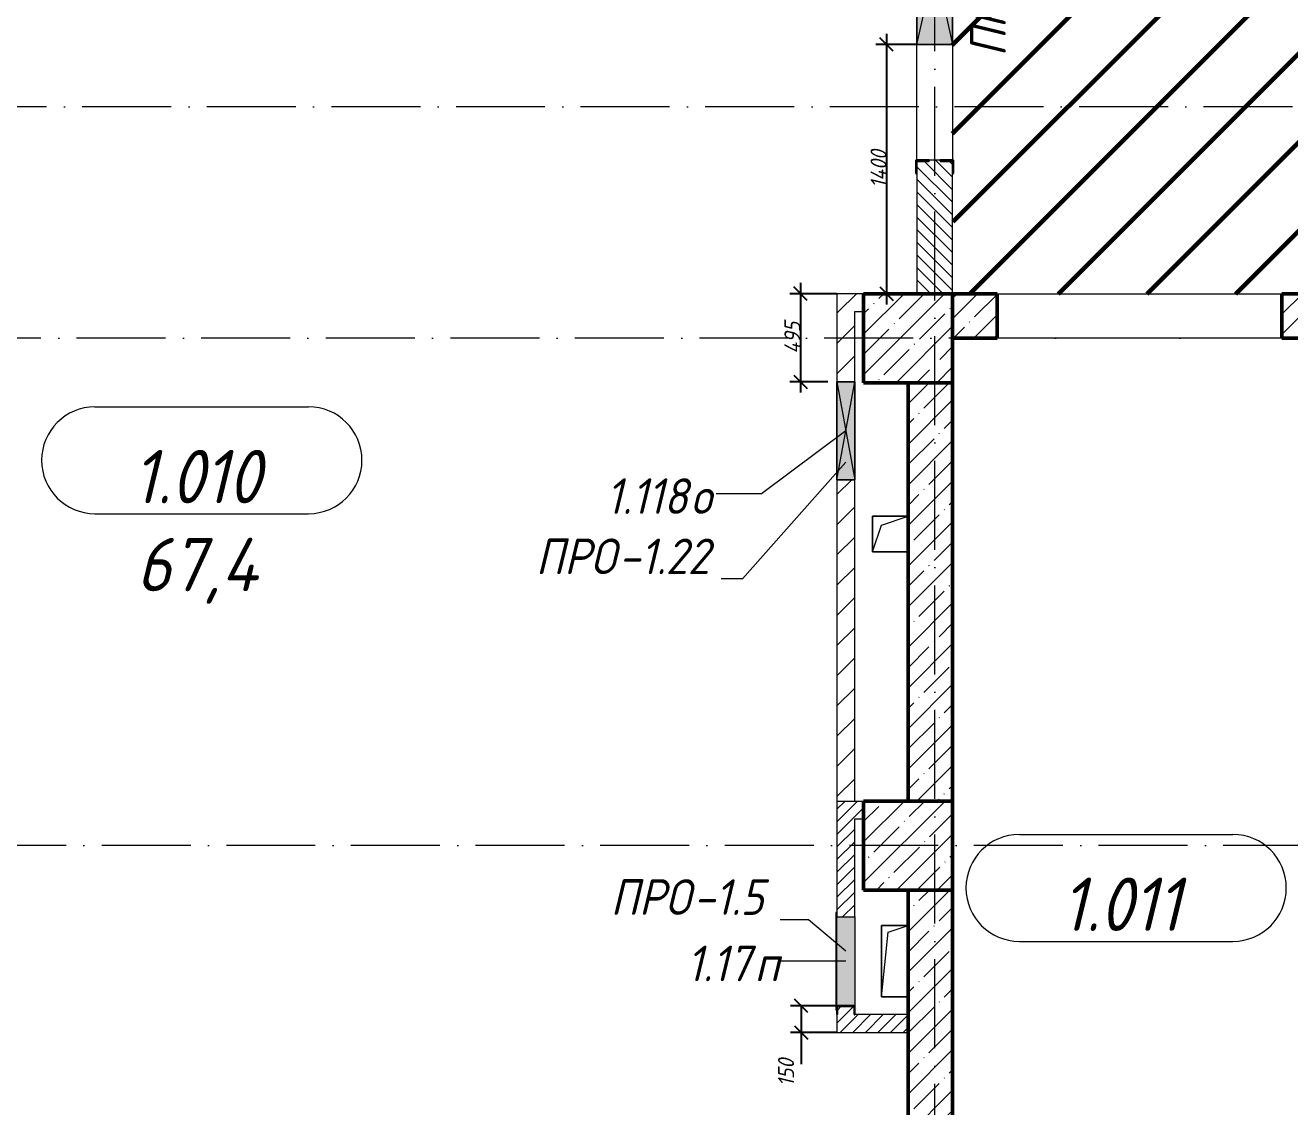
# Model space of a CAD drawing. Header units: millimetres. Extents: x -606178 to 312196, y -19338 to 632709.
# Drawn here: x -425491 to -418386, y 509258 to 515333 of the extents above; entities that cross this region are included whole.
import ezdxf

# ---------------------------------------------------------------- set-up
doc = ezdxf.new("R2010")
doc.units = ezdxf.units.MM
doc.linetypes.add('50_200_ШТРИХ_1Т_ш5_п1_п1_', pattern=[700, 500, -100, 0, -100])
for name, color, linetype, lineweight in [('6.4.1) Окр пт с инж. ПТ2.16', 3, 'Continuous', 60), ('A-____-____-DIMS', 7, 'Continuous', 9), ('A-DETL-GENF-OTLN', 7, 'Continuous', 9), ('A-FLOR-____-OTLN', 7, 'Continuous', 9), ('A-GENM-____-IDEN', 7, 'Continuous', 9), ('A-GENM-____-MCUT', 7, 'Continuous', 25), ('A-GENM-____-OTLN', 7, 'Continuous', 9), ('A-GENM-____-OTLN-1', 7, 'Continuous', 25), ('A-GLAZ-____-IDEN', 7, 'Continuous', 9), ('A-GLAZ-____-OTLN', 7, 'Continuous', 9), ('A-WALL-____-MCUT', 7, 'Continuous', 13), ('A-WALL-____-MCUT-2', 7, 'Continuous', 50), ('A-WALL-____-OTLN', 7, 'Continuous', 9), ('A-WALL-____-PATT-1', 7, 'Continuous', 9), ('A-WALL-FNSH-MCUT-1', 7, 'Continuous', 9), ('I-WALL-____-OTLN', 7, 'Continuous', 9), ('S-COLS-____-MCUT', 7, 'Continuous', 50), ('S-COLS-____-OTLN', 7, 'Continuous', 9), ('S-GRID-____-OTLN-1', 7, '50_200_ШТРИХ_1Т_ш5_п1_п1_', 9)]:
    doc.layers.add(name, color=color, linetype=linetype, lineweight=lineweight)
doc.layers.add('A-AREA-IDEN-1', color=7, linetype='Continuous', lineweight=9, true_color=0x000000)
doc.layers.add('A-GLAZ-____-OTLN-1', color=7, linetype='Continuous', lineweight=9, true_color=0xc0c0c0)
doc.styles.add('ISOCPEUR_I', font='isocpeui.ttf', dxfattribs={"width": 0.9, "height": 2.5})
doc.styles.add('ISOCPEUR_I_11', font='isocpeui.ttf', dxfattribs={"width": 0.9, "height": 200})
doc.styles.add('ISOCPEUR_I_7', font='isocpeui.ttf', dxfattribs={"width": 0.9, "height": 90})
doc.dimstyles.new('ISO-1_8_0_9К_СРЕДНИЙ_Кладочные_1', dxfattribs={"dimscale": 304.8, "dimtxt": 89.638306, "dimasz": 0.246063, "dimexe": 0.19685, "dimexo": 0, "dimgap": 0, "dimtad": 1, "dimdec": 3, "dimrnd": 0.001, "dimdsep": 46, "dimtxsty": 'ISOCPEUR_I_7', "dimblk1": 'OBLIQUE', "dimblk2": 'OBLIQUE', "dimsah": 1, "dimcen": 0.09, "dimdle": 0.19685, "dimazin": 0, "dimtfac": 1, "dimtdec": 4, "dimtix": 1, "dimtmove": 0, "dimatfit": 3, "dimfxl": 1, "dimtvp": 1, "dimtolj": 1, "dimtzin": 0, "dimarcsym": 2})
doc.dimstyles.new('ISO-1_8_0_9К_СРЕДНИЙ_Кладочные_2', dxfattribs={"dimscale": 304.8, "dimtxt": 89.638306, "dimasz": 0.246063, "dimexe": 0.19685, "dimexo": 0, "dimgap": 0, "dimtad": 1, "dimdec": 3, "dimrnd": 0.001, "dimdsep": 46, "dimtxsty": 'ISOCPEUR_I_7', "dimblk1": 'OBLIQUE', "dimblk2": 'OBLIQUE', "dimsah": 1, "dimcen": 0.09, "dimdle": 0.19685, "dimazin": 0, "dimtfac": 1, "dimtdec": 4, "dimtix": 1, "dimtmove": 1, "dimatfit": 3, "dimfxl": 1, "dimtvp": 1, "dimtolj": 1, "dimtzin": 0, "dimarcsym": 2})
pattern_1 = [(45, (-425830.77, 451794.26), (-114.04925, 114.04925), []), (45, (-425716.72, 451794.26), (-114.04925, 114.04925), [201.612, -40.322, 3.353, -36.97])]
pattern_2 = [(45, (-425830.77, 451794.26), (-35.35534, 35.35534), [])]
pattern_3 = [(45, (-425830.77, 451794.26), (-84.85281, 84.85281), [])]

# ---------------------------------------------------------------- blocks, each defined once
blk = doc.blocks.new('BSC_Колонна _Прямоугольная - 500х500-V33-АР1_План отверстий 1 этажа в осях 1-64_Ю-ЯЯ')
at = {"layer": 'S-COLS-____-OTLN'}
h = blk.add_hatch(dxfattribs=at)
h.set_pattern_fill('FP_39', color=256, style=0, pattern_type=2)
h.set_pattern_definition([(45, (-5300, -61781.04), (-114.04925, 114.04925), []), (45, (-5185.95, -61781.04), (-114.04925, 114.04925), [201.613, -40.323, 3.353, -36.97])])
h.paths.add_polyline_path([(-250, -250), (250, -250), (250, 250), (-250, 250)], flags=0)
at = {"layer": 'S-COLS-____-MCUT'}
for p, q in [((250, 250), (-250, 250)), ((-250, 250), (-250, -250)), ((250, -250), (250, 250)), ((-250, -250), (250, -250))]:
    blk.add_line(p, q, dxfattribs=at)
blk = doc.blocks.new('BSC_Колонна _Прямоугольная - 500х500-V63-АР1_План отверстий 1 этажа в осях 1-64_Ю-ЯЯ')
at = {"layer": 'S-COLS-____-OTLN'}
h = blk.add_hatch(dxfattribs=at)
h.set_pattern_fill('FP_71', color=256, style=0, pattern_type=2)
h.set_pattern_definition([(45, (-5300, -58931.04), (-114.04925, 114.04925), []), (45, (-5185.95, -58931.04), (-114.04925, 114.04925), [201.613, -40.323, 3.353, -36.97])])
h.paths.add_polyline_path([(-250, -250), (250, -250), (250, 250), (-250, 250)], flags=0)
at = {"layer": 'S-COLS-____-MCUT'}
for p, q in [((250, 250), (-250, 250)), ((-250, 250), (-250, -250)), ((250, -250), (250, 250)), ((-250, -250), (250, -250))]:
    blk.add_line(p, q, dxfattribs=at)
blk = doc.blocks.new('Фахверк_СКБ_Уголок - 200_4010-27904286-АР1_План отверстий 1 этажа в осях 1-64_Ю-ЯЯ')
at = {"layer": 'A-GENM-____-MCUT'}
for p, q in [((200, 156), (125, 156)), ((125, 156), (125, 81)), ((131, 81), (131, 150)), ((131, 150), (200, 150)), ((200, 150), (200, 156)), ((125, 81), (131, 81)), ((131, 19), (125, 19)), ((125, 19), (125, -56)), ((131, -50), (131, 19)), ((125, -56), (200, -56)), ((200, -50), (131, -50)), ((200, -56), (200, -50))]:
    blk.add_line(p, q, dxfattribs=at)
blk = doc.blocks.new('AR_Отверстие Ниша - Лючок-32405808-АР1_План отверстий 1 этажа в осях 1-64_Ю-ЯЯ')
at = {"layer": 'A-GLAZ-____-OTLN'}
blk.add_hatch(color=256, dxfattribs=at).paths.add_polyline_path([(-250, 50), (-250, -50), (250, -50), (250, 50)], flags=0)
for p, q in [((-250, 50), (250, 50)), ((250, 50), (250, -50)), ((250, -50), (-250, -50))]:
    blk.add_line(p, q, dxfattribs=at)
blk = doc.blocks.new('Л_Общий_Лючок - Лючок-29741473-АР1_План отверстий 1 этажа в осях 1-64_Ю-ЯЯ')
at = {"layer": 'A-GLAZ-____-OTLN-1'}
blk.add_hatch(color=256, dxfattribs=at).paths.add_polyline_path([(524, 0), (-24, 0), (-24, -6), (524, -6)], flags=0)
at = {"layer": 'A-GLAZ-____-OTLN'}
for p, q in [((-24, 0), (-24, -6)), ((524, 0), (524, -6)), ((-24, -6), (524, -6))]:
    blk.add_line(p, q, dxfattribs=at)
blk = doc.blocks.new('154_Фахверк_СКБ_Швеллер - Тип_100_4010_1-28088705-АР1_План отверстий 1 этажа в осях 1-64_Ю-ЯЯ')
at = {"layer": 'A-GENM-____-MCUT'}
for p, q in [((175, 50), (125, 50)), ((125, 50), (125, -50)), ((128, 47), (175, 47)), ((128, -47), (128, 47)), ((175, 47), (175, 50)), ((125, -50), (175, -50)), ((175, -47), (128, -47)), ((175, -50), (175, -47))]:
    blk.add_line(p, q, dxfattribs=at)
blk = doc.blocks.new('AR_Отверстие прямоугольное _в плите_ - AR_Отверстие прямоугольное _в плите_-30459278-АР1_План отверстий 1 этажа в осях 1-64_Ю-ЯЯ')
at = {"layer": 'A-GENM-____-OTLN'}
for p, q in [((75, 200), (-75, 200)), ((-75, 200), (-75, -200)), ((-75, -200), (-37.5, 162.5)), ((-37.5, 162.5), (75, 200)), ((-75, -200), (75, -200))]:
    blk.add_line(p, q, dxfattribs=at)
blk = doc.blocks.new('AR_Отверстие прямоугольное _в плите_ - AR_Отверстие прямоугольное _в плите_-V246-АР1_План отверстий 1 этажа в осях 1-64_Ю-ЯЯ')
at = {"layer": 'A-GENM-____-OTLN'}
for p, q in [((100, 100), (-100, 100)), ((-100, 100), (-100, -100)), ((-50, 50), (100, 100)), ((-100, -100), (-50, 50)), ((-100, -100), (100, -100))]:
    blk.add_line(p, q, dxfattribs=at)
blk = doc.blocks.new('AR_Отверстие прямоугольное _в стене_ - AR_Отверстие прямоугольное _в стене__ОВ-36689316-АР1_План отверстий 1 этажа в осях 1-64_Ю-ЯЯ')
at = {"layer": 'A-GLAZ-____-OTLN'}
blk.add_hatch(color=256, dxfattribs=at).paths.add_polyline_path([(-275, -50), (275, -50), (275, 50), (-275, 50)], flags=0)
at = {"layer": 'A-DETL-GENF-OTLN'}
for p, q in [((-275, -50), (-275, 50)), ((-275, 50), (275, 50)), ((275, 50), (-275, -50)), ((-275, 50), (275, -50)), ((275, 50), (-275, 50)), ((-275, 50), (-275, -50)), ((275, 50), (275, -50)), ((275, -50), (275, 50)), ((275, -50), (-275, -50)), ((-275, -50), (275, -50))]:
    blk.add_line(p, q, dxfattribs=at)
blk = doc.blocks.new('AR_Отверстие прямоугольное _в стене_ - AR_Отверстие прямоугольное _в стене__ОВ-36659117-АР1_План отверстий 1 этажа в осях 1-64_Ю-ЯЯ')
at = {"layer": 'A-GLAZ-____-OTLN'}
blk.add_hatch(color=256, dxfattribs=at).paths.add_polyline_path([(-450, -100), (450, -100), (450, 100), (-450, 100)], flags=0)
at = {"layer": 'A-DETL-GENF-OTLN'}
for p, q in [((-450, -100), (-450, 100)), ((-450, 100), (450, 100)), ((450, 100), (-450, -100)), ((-450, 100), (450, -100)), ((450, 100), (-450, 100)), ((-450, 100), (-450, -100)), ((450, 100), (450, -100)), ((450, -100), (450, 100)), ((450, -100), (-450, -100)), ((-450, -100), (450, -100))]:
    blk.add_line(p, q, dxfattribs=at)
blk = doc.blocks.new('_Oblique')
at = {"color": 0, "linetype": 'ByBlock', "lineweight": -2}
blk.add_line((-0.5, -0.5), (0.5, 0.5), dxfattribs=at)
blk = doc.blocks.new('*D4434')
at = {"layer": 'A-____-____-DIMS', "color": 0, "lineweight": -2, "transparency": 16777216}
for p, q in [((-420882.8, 509825.3), (-421191.2, 509825.3)), ((-421131.2, 509825.3), (-421131.2, 509615.3)), ((-420930.8, 509675.3), (-421191.2, 509675.3)), ((-421131.2, 509675.3), (-421131.2, 509496.6))]:
    blk.add_line(p, q, dxfattribs=at)
at = {"layer": 'Defpoints', "color": 0, "transparency": 16777216}
for p in [(-421131.2, 509825.3), (-420882.8, 509825.3), (-420930.8, 509675.3)]:
    blk.add_point(p, dxfattribs=at)
at = {"layer": 'A-____-____-DIMS', "color": 0, "lineweight": -2, "transparency": 16777216, "xscale": 75, "yscale": 75, "zscale": 75}
for p, rotation in [((-421131.2, 509825.3), 90), ((-421131.2, 509675.3), 270)]:
    blk.add_blockref('_Oblique', p, dxfattribs=dict(at, rotation=rotation))
at = {"layer": 'A-____-____-DIMS', "color": 0, "transparency": 16777216, "insert": (-421261.3, 509372.5), "char_height": 90, "width": 368.207, "attachment_point": 1, "rotation": 90, "line_spacing_factor": 1.149209, "style": 'ISOCPEUR_I_7'}
blk.add_mtext('\\A1;150', dxfattribs=at)
blk = doc.blocks.new('*D4467')
at = {"layer": 'A-____-____-DIMS', "color": 0, "lineweight": -2, "transparency": 16777216}
for p, q in [((-420651.6, 515285.3), (-420651.6, 513765.3)), ((-420486.8, 515225.3), (-420711.6, 515225.3)), ((-420280.8, 513825.3), (-420711.6, 513825.3))]:
    blk.add_line(p, q, dxfattribs=at)
at = {"layer": 'Defpoints', "color": 0, "transparency": 16777216}
for p in [(-420486.8, 515225.3), (-420651.6, 513825.3), (-420280.8, 513825.3)]:
    blk.add_point(p, dxfattribs=at)
at = {"layer": 'A-____-____-DIMS', "color": 0, "lineweight": -2, "transparency": 16777216, "xscale": 75, "yscale": 75, "zscale": 75}
for p, rotation in [((-420651.6, 515225.3), 90), ((-420651.6, 513825.3), 270)]:
    blk.add_blockref('_Oblique', p, dxfattribs=dict(at, rotation=rotation))
at = {"layer": 'A-____-____-DIMS', "color": 0, "transparency": 16777216, "insert": (-420696.6, 514525.3), "char_height": 90, "width": 521.281, "attachment_point": 5, "rotation": 90, "style": 'ISOCPEUR_I_7'}
blk.add_mtext('\\A1;1400', dxfattribs=at)
blk = doc.blocks.new('*D4468')
at = {"layer": 'A-____-____-DIMS', "color": 0, "lineweight": -2, "transparency": 16777216}
for p, q in [((-421136, 513885.3), (-421136, 513270.3)), ((-420930.8, 513825.3), (-421196, 513825.3)), ((-420980.8, 513330.3), (-421196, 513330.3))]:
    blk.add_line(p, q, dxfattribs=at)
at = {"layer": 'Defpoints', "color": 0, "transparency": 16777216}
for p in [(-420930.8, 513825.3), (-421136, 513330.3), (-420980.8, 513330.3)]:
    blk.add_point(p, dxfattribs=at)
at = {"layer": 'A-____-____-DIMS', "color": 0, "lineweight": -2, "transparency": 16777216, "xscale": 75, "yscale": 75, "zscale": 75}
for p, rotation in [((-421136, 513825.3), 90), ((-421136, 513330.3), 270)]:
    blk.add_blockref('_Oblique', p, dxfattribs=dict(at, rotation=rotation))
at = {"layer": 'A-____-____-DIMS', "color": 0, "transparency": 16777216, "insert": (-421181, 513577.8), "char_height": 90, "width": 426.127, "attachment_point": 5, "rotation": 90, "style": 'ISOCPEUR_I_7'}
blk.add_mtext('\\A1;495', dxfattribs=at)
blk = doc.blocks.new('AAR_СКБ_Марка_помещения_1_5 ммп - Номер _ Площадь-27962135-АИ_План этажа_Стены_1')
at = {"layer": 'A-AREA-IDEN-1'}
for p, q in [((-2.987, 3), (3.013, 3)), ((-2.987, 0), (3.013, 0))]:
    blk.add_line(p, q, dxfattribs=at)
for centre, start, end in [((-2.987, 1.5), 90, 270), ((3.013, 1.5), 270, 90)]:
    blk.add_arc(centre, 1.5, start, end, dxfattribs=at)

msp = doc.modelspace()

# ---------------------------------------------------------------- hatches: boundary and pattern name
at = {"layer": '6.4.1) Окр пт с инж. ПТ2.16'}
h = msp.add_hatch(dxfattribs=at)
h.set_pattern_fill('ANSI31', color=256, scale=111)
h.paths.add_polyline_path([(-396780.7712, 517495.3011), (-396780.7712, 518975.3011), (-397180.7712, 518975.3011), (-397180.7712, 519225.3011), (-397380.7712, 519225.3011), (-397380.7712, 519325.3011), (-400130.7712, 519325.3011), (-400730.7712, 519325.3011), (-401230.7712, 519325.3011), (-401780.7712, 519325.3011), (-402130.7712, 519325.3011), (-402130.7712, 518975.3011), (-402730.7712, 518975.3011), (-407630.7712, 518975.3011), (-408130.7712, 518975.3011), (-412330.7712, 518975.3011), (-412830.7712, 518975.3011), (-415930.7712, 518975.3011), (-416430.7712, 518975.3011), (-416430.7712, 519475.3011), (-416130.7712, 519475.3011), (-416130.7712, 525825.3011), (-416430.7712, 525825.3011), (-416430.7712, 526125.3011), (-420280.7712, 526125.3011), (-420280.7712, 524825.3011), (-420780.7712, 524825.3011), (-420780.7712, 525675.3011), (-421180.7712, 525675.3011), (-421180.7712, 525775.3011), (-421180.7712, 525825.3011), (-421180.7712, 526225.3011), (-421180.7712, 526531.3011), (-421186.7712, 526531.3011), (-421186.7712, 527079.3011), (-421181.4084, 527281.3011), (-421186.7712, 527281.3011), (-421186.7712, 527729.3011), (-421185.0815, 527925.3011), (-421330.7712, 527925.3011), (-421380.7712, 527925.3011), (-422080.7712, 527925.3011), (-422130.7712, 527925.3011), (-422230.7712, 527925.3011), (-422280.7712, 527925.3011), (-422980.7712, 527925.3011), (-422980.7712, 527825.3011), (-423180.7712, 527825.3011), (-423180.7712, 527700.3011), (-423174.7712, 527700.3011), (-423174.7712, 527625.3011), (-423180.7712, 527625.3011), (-423180.7712, 526475.3011), (-423174.7712, 526475.3011), (-423174.7712, 526400.3011), (-423180.7712, 526350.3011), (-423174.7712, 526350.3011), (-423174.7712, 526275.3011), (-423180.7712, 526275.3011), (-423180.7712, 525550.3011), (-423180.7712, 525275.3011), (-423174.7712, 525275.3011), (-423174.7712, 525200.3011), (-423180.7712, 524805.3011), (-423180.7712, 524705.3011), (-423180.7712, 519595.3011), (-423180.7712, 519475.3011), (-422630.7712, 519475.3011), (-421480.7712, 519475.3011), (-420780.7712, 519475.3011), (-420280.7712, 519475.3011), (-420280.7712, 518975.3011), (-420280.7712, 516350.3011), (-420274.7712, 516350.3011), (-420274.7712, 516275.3011), (-420280.7712, 516275.3011), (-420280.7712, 516125.3011), (-420280.7712, 515225.3011), (-420280.7712, 514575.3011), (-420274.7712, 514575.3011), (-420274.7712, 514500.3011), (-420280.7712, 513825.3011), (-420030.7712, 513825.3011), (-418430.7712, 513825.3011), (-418230.7712, 513825.3011), (-418230.7712, 514975.3011), (-417980.7712, 514975.3011), (-416880.7712, 514975.3011), (-416480.7712, 514975.3011), (-415380.7712, 514975.3011), (-414580.7712, 514975.3011), (-412980.7712, 514975.3011), (-412530.7712, 514975.3011), (-411925.7712, 514975.3011), (-411925.7712, 514981.3011), (-411850.7712, 514981.3011), (-411850.7712, 514975.3011), (-410850.7712, 514975.3011), (-410850.7712, 514981.3011), (-410775.7712, 514981.3011), (-409555.7712, 514975.3011), (-409555.7712, 514981.3011), (-409480.7712, 514981.3011), (-408330.7712, 514975.3011), (-408330.7712, 514981.3011), (-408255.7712, 514981.3011), (-408130.7712, 514975.3011), (-407630.7712, 514975.3011), (-406905.7712, 514975.3011), (-406905.7712, 514981.3011), (-406830.7712, 514981.3011), (-406480.7712, 514975.3011), (-405630.7712, 514975.3011), (-405130.7712, 514975.3011), (-404630.7712, 514975.3011), (-402775.7712, 514975.3011), (-402775.7712, 514981.3011), (-402700.7712, 514981.3011), (-402700.7712, 514935.3011), (-402695.7712, 514935.3011), (-402695.7712, 514815.3011), (-402700.119, 514775.3011), (-401800.7712, 514775.3011), (-401800.7712, 514815.3011), (-401805.7712, 514815.3011), (-401805.7712, 514935.3011), (-401800.7712, 514981.3011), (-401725.7712, 514981.3011), (-400955.7712, 514975.3011), (-400955.7712, 514981.3011), (-400880.7712, 514981.3011), (-400180.7712, 514975.3011), (-400180.7712, 514981.3011), (-400105.7712, 514981.3011), (-400005.7712, 514975.3011), (-400005.7712, 514981.3011), (-399930.7712, 514981.3011), (-399930.7712, 514975.3011), (-399230.7712, 514975.3011), (-399230.7712, 514981.3011), (-399130.7712, 514981.3011), (-399130.7712, 514975.3011), (-398605.7712, 514975.3011), (-398605.7712, 514981.3011), (-398530.7712, 514981.3011), (-398300.7712, 514975.3011), (-397900.7712, 514975.3011), (-397830.7712, 514975.3011), (-397830.7712, 514981.3011), (-397755.7712, 514981.3011), (-397655.7712, 514975.3011), (-397655.7712, 514981.3011), (-397580.7712, 514981.3011), (-397580.7712, 514975.3011), (-397330.7712, 514975.3011), (-397030.7712, 514975.3011), (-396880.7712, 514975.3011), (-396880.7712, 514981.3011), (-396780.7712, 514981.3011), (-396780.7712, 515075.3011), (-396780.7712, 515675.3011), (-396780.7712, 516595.3011)])
at = {"layer": 'A-WALL-____-PATT-1'}
h = msp.add_hatch(dxfattribs=at)
h.set_pattern_fill('FP_6', color=256, style=0, pattern_type=2)
h.set_pattern_definition([(135, (-425830.77, 451794.26), (-35.35534, -35.35534), [])])
h.paths.add_polyline_path([(-420349.7712, 513825.3011), (-420280.7712, 513825.3011), (-420280.7712, 514569.3011), (-420349.7712, 514569.3011), (-420349.7712, 514575.3011), (-420411.7712, 514575.3011), (-420411.7712, 514569.3011), (-420480.7712, 514569.3011), (-420480.7712, 513825.3011)], flags=0)
h.paths.add_polyline_path([(-420349.7712, 516275.3011), (-420349.7712, 516281.3011), (-420280.7712, 516281.3011), (-420280.7712, 518975.3011), (-420480.7712, 518975.3011), (-420480.7712, 516281.3011), (-420411.7712, 516281.3011), (-420411.7712, 516275.3011)], flags=0)
h = msp.add_hatch(dxfattribs=at)
h.set_pattern_fill('FP_4', color=256, style=0, pattern_type=2)
h.set_pattern_definition(pattern_3)
h.paths.add_polyline_path([(-420830.7712, 513725.3011), (-420780.7712, 513725.3011), (-420780.7712, 513825.3011), (-420930.7712, 513825.3011), (-420930.7712, 513725.3011)], flags=0)
h = msp.add_hatch(dxfattribs=at)
h.set_pattern_fill('FP_13', color=256, style=0, pattern_type=2)
h.set_pattern_definition(pattern_1)
h.paths.add_polyline_path([(-418230.7712, 513575.3011), (-418230.7712, 513825.3011), (-418430.7712, 513825.3011), (-418430.7712, 513575.3011)], flags=0)
h.paths.add_polyline_path([(-420280.7712, 513575.3011), (-420030.7712, 513575.3011), (-420030.7712, 513825.3011), (-420280.7712, 513825.3011)], flags=0)
h = msp.add_hatch(dxfattribs=at)
h.set_pattern_fill('FP_4', color=256, style=0, pattern_type=2)
h.set_pattern_definition(pattern_3)
h.paths.add_polyline_path([(-420830.7712, 510975.3011), (-420830.7712, 512780.3011), (-420930.7712, 512780.3011), (-420930.7712, 510975.3011)], flags=0)
h.paths.add_polyline_path([(-420930.7712, 513330.3011), (-420830.7712, 513330.3011), (-420830.7712, 513725.3011), (-420930.7712, 513725.3011)], flags=0)
h = msp.add_hatch(dxfattribs=at)
h.set_pattern_fill('FP_13', color=256, style=0, pattern_type=2)
h.set_pattern_definition(pattern_1)
h.paths.add_polyline_path([(-420280.7712, 510975.3011), (-420280.7712, 513325.3011), (-420530.7712, 513325.3011), (-420530.7712, 510975.3011)], flags=0)
h = msp.add_hatch(dxfattribs=at)
h.set_pattern_fill('FP_5', color=256, style=0, pattern_type=2)
h.set_pattern_definition(pattern_2)
h.paths.add_polyline_path([(-420830.7712, 510875.3011), (-420780.7712, 510875.3011), (-420780.7712, 510975.3011), (-420930.7712, 510975.3011), (-420930.7712, 510875.3011)], flags=0)
h = msp.add_hatch(dxfattribs=at)
h.set_pattern_fill('FP_5', color=256, style=0, pattern_type=2)
h.set_pattern_definition(pattern_2)
h.paths.add_polyline_path([(-420833.7712, 509775.3011), (-420833.7712, 509822.3011), (-420927.7712, 509822.3011), (-420927.7712, 509775.3011), (-420880.7712, 509775.3011)], flags=0)
h.paths.add_polyline_path([(-420930.7712, 510325.3011), (-420830.7712, 510325.3011), (-420830.7712, 510875.3011), (-420930.7712, 510875.3011)], flags=0)
h = msp.add_hatch(dxfattribs=at)
h.set_pattern_fill('FP_13', color=256, style=0, pattern_type=2)
h.set_pattern_definition(pattern_1)
h.paths.add_polyline_path([(-420280.7712, 507225.3011), (-420280.7712, 510475.3011), (-420530.7712, 510475.3011), (-420530.7712, 507225.3011)], flags=0)
h = msp.add_hatch(dxfattribs=at)
h.set_pattern_fill('FP_5', color=256, style=0, pattern_type=2)
h.set_pattern_definition(pattern_2)
h.paths.add_polyline_path([(-420830.7712, 509675.3011), (-420530.7712, 509675.3011), (-420530.7712, 509775.3011), (-420930.7712, 509775.3011), (-420930.7712, 509675.3011), (-420833.7712, 509675.3011)], flags=0)

# ---------------------------------------------------------------- linework, layer by layer
at = {"layer": 'A-FLOR-____-OTLN'}
for p, q in [((-420730.7712, 512575.3011), (-420530.7712, 512575.3011)), ((-420730.7712, 512375.3011), (-420730.7712, 512575.3011)), ((-420530.7712, 512375.3011), (-420730.7712, 512375.3011)), ((-420680.7712, 510275.3011), (-420530.7712, 510275.3011)), ((-420680.7712, 509875.3011), (-420680.7712, 510275.3011)), ((-420530.7712, 509875.3011), (-420680.7712, 509875.3011))]:
    msp.add_line(p, q, dxfattribs=at)
at = {"layer": 'A-GENM-____-IDEN'}
for p, q in [((-420880.7712, 512878.065), (-421461.3539, 512222.6272)), ((-421461.3539, 512222.6272), (-421580.5356, 512222.6272)), ((-421090.2493, 510308.4938), (-421249.7274, 510308.4938)), ((-420880.7712, 510132.5244), (-421090.2493, 510308.4938))]:
    msp.add_line(p, q, dxfattribs=at)
at = {"layer": 'A-GLAZ-____-IDEN'}
for p, q in [((-420880.7712, 513055.3011), (-421354.7483, 512700.5093)), ((-421354.7483, 512700.5093), (-421608.5162, 512700.5093)), ((-420880.7712, 510075.3011), (-421249.7274, 510075.3011))]:
    msp.add_line(p, q, dxfattribs=at)
at = {"layer": 'A-WALL-____-MCUT'}
for p, q in [((-420349.7712, 514575.3011), (-420411.7712, 514575.3011)), ((-420480.7712, 514500.3011), (-420480.7712, 513825.3011)), ((-420280.7712, 513825.3011), (-420280.7712, 514500.3011))]:
    msp.add_line(p, q, dxfattribs=at)
at = {"layer": 'A-WALL-____-MCUT-2'}
for p, q in [((-420030.7712, 513825.3011), (-420280.7712, 513825.3011)), ((-420030.7712, 513575.3011), (-420030.7712, 513825.3011)), ((-418230.7712, 513825.3011), (-418430.7712, 513825.3011)), ((-418430.7712, 513825.3011), (-418430.7712, 513575.3011)), ((-420280.7712, 513575.3011), (-420030.7712, 513575.3011)), ((-418430.7712, 513575.3011), (-418230.7712, 513575.3011)), ((-420530.7712, 513325.3011), (-420530.7712, 510975.3011)), ((-420280.7712, 510975.3011), (-420280.7712, 513325.3011)), ((-420530.7712, 510475.3011), (-420530.7712, 507225.3011)), ((-420280.7712, 506975.3011), (-420280.7712, 510475.3011))]:
    msp.add_line(p, q, dxfattribs=at)
at = {"layer": 'A-WALL-____-OTLN'}
for p, q in [((-420030.7712, 513825.3011), (-418430.7712, 513825.3011)), ((-418430.7712, 513575.3011), (-420030.7712, 513575.3011))]:
    msp.add_line(p, q, dxfattribs=at)
at = {"layer": 'A-WALL-FNSH-MCUT-1'}
for p, q in [((-420930.7712, 513825.3011), (-420930.7712, 513330.3011)), ((-420780.7712, 513825.3011), (-420930.7712, 513825.3011)), ((-420830.7712, 513330.3011), (-420830.7712, 513725.3011)), ((-420830.7712, 513725.3011), (-420780.7712, 513725.3011)), ((-420930.7712, 512780.3011), (-420930.7712, 510325.3011)), ((-420830.7712, 510975.3011), (-420830.7712, 512780.3011)), ((-420930.7712, 510975.3011), (-420780.7712, 510975.3011)), ((-420830.7712, 510325.3011), (-420830.7712, 510875.3011)), ((-420830.7712, 510875.3011), (-420780.7712, 510875.3011)), ((-420930.7712, 509775.3011), (-420930.7712, 509675.3011)), ((-420530.7712, 509775.3011), (-420830.7712, 509775.3011)), ((-420930.7712, 509675.3011), (-420530.7712, 509675.3011))]:
    msp.add_line(p, q, dxfattribs=at)
at = {"layer": 'I-WALL-____-OTLN'}
for p, q in [((-420480.7712, 514575.3011), (-420480.7712, 515225.3011)), ((-420280.7712, 515225.3011), (-420280.7712, 514575.3011))]:
    msp.add_line(p, q, dxfattribs=at)
at = {"layer": 'S-GRID-____-OTLN-1'}
for p, q in [((-420380.7712, 504685.847), (-420380.7712, 542687.1106)), ((-321756.3646, 514875.3011), (-430499.5414, 514875.3011)), ((-414901.3906, 513575.3011), (-430499.5414, 513575.3011)), ((-350350.7307, 510725.3011), (-430499.5414, 510725.3011))]:
    msp.add_line(p, q, dxfattribs=at)

# ---------------------------------------------------------------- block references
at = {"layer": 'A-AREA-IDEN-1', "xscale": 199.9999999999999, "yscale": 199.9999999999999, "zscale": 199.9999999999999}
for p in [(-424501.8822, 512589.4067), (-419308.0878, 510186.9623)]:
    msp.add_blockref('AAR_СКБ_Марка_помещения_1_5 ммп - Номер _ Площадь-27962135-АИ_План этажа_Стены_1', p, dxfattribs=at)
at = {"layer": 'A-GENM-____-OTLN'}
for name, p in [('AR_Отверстие прямоугольное _в плите_ - AR_Отверстие прямоугольное _в плите_-V246-АР1_План отверстий 1 этажа в осях 1-64_Ю-ЯЯ', (-420630.7712, 512475.3011)), ('AR_Отверстие прямоугольное _в плите_ - AR_Отверстие прямоугольное _в плите_-30459278-АР1_План отверстий 1 этажа в осях 1-64_Ю-ЯЯ', (-420605.7712, 510075.3011))]:
    msp.add_blockref(name, p, dxfattribs=at)
at = {"layer": 'A-GENM-____-OTLN-1', "rotation": 269.9999999999999}
for name, p in [('Фахверк_СКБ_Уголок - 200_4010-27904286-АР1_План отверстий 1 этажа в осях 1-64_Ю-ЯЯ', (-420430.7712, 514700.3011)), ('154_Фахверк_СКБ_Швеллер - Тип_100_4010_1-28088705-АР1_План отверстий 1 этажа в осях 1-64_Ю-ЯЯ', (-420880.7712, 509950.3011))]:
    msp.add_blockref(name, p, dxfattribs=at)
at = {"layer": 'A-GLAZ-____-OTLN'}
for name, p, rotation in [('AR_Отверстие прямоугольное _в стене_ - AR_Отверстие прямоугольное _в стене__ОВ-36659117-АР1_План отверстий 1 этажа в осях 1-64_Ю-ЯЯ', (-420380.7712, 515675.3011), 89.99999999999991), ('AR_Отверстие прямоугольное _в стене_ - AR_Отверстие прямоугольное _в стене__ОВ-36689316-АР1_План отверстий 1 этажа в осях 1-64_Ю-ЯЯ', (-420880.7712, 513055.3011), 90.0000000000001), ('Л_Общий_Лючок - Лючок-29741473-АР1_План отверстий 1 этажа в осях 1-64_Ю-ЯЯ', (-420930.7712, 510325.3011), 269.9999999999999), ('AR_Отверстие Ниша - Лючок-32405808-АР1_План отверстий 1 этажа в осях 1-64_Ю-ЯЯ', (-420880.7712, 510075.3011), 89.9999999999999)]:
    msp.add_blockref(name, p, dxfattribs=dict(at, rotation=rotation))
at = {"layer": 'S-COLS-____-OTLN'}
for name, p in [('BSC_Колонна _Прямоугольная - 500х500-V33-АР1_План отверстий 1 этажа в осях 1-64_Ю-ЯЯ', (-420530.7712, 513575.3011)), ('BSC_Колонна _Прямоугольная - 500х500-V63-АР1_План отверстий 1 этажа в осях 1-64_Ю-ЯЯ', (-420530.7712, 510725.3011))]:
    msp.add_blockref(name, p, dxfattribs=at)

# ---------------------------------------------------------------- texts
at = {"layer": 'A-AREA-IDEN-1', "char_height": 300, "attachment_point": 8, "line_spacing_factor": 1.139951, "style": 'ISOCPEUR_I'}
for s, insert, width in [('\\pxqc,t8.46667,16.93333,25.4,33.86667,42.33333,50.8,59.26667,67.73333,76.2,84.66667,93.13333,101.6,110.06667,118.53333,127,135.46667,143.93333,152.4,160.86667,169.33333,177.8,186.26667,194.73333,203.2,211.66667,220.13333,228.6,237.06667,245.53333,254,262.46667,270.93333;{1.010}', (-424527.3112, 512647.7366), 846), ('\\pxqc,t8.46667,16.93333,25.4,33.86667,42.33333,50.8,59.26667,67.73333,76.2,84.66667,93.13333,101.6,110.06667,118.53333,127,135.46667,143.93333,152.4,160.86667,169.33333,177.8,186.26667,194.73333,203.2,211.66667,220.13333,228.6,237.06667,245.53333,254,262.46667,270.93333;{67,4}', (-424527.3112, 512083.7886), 794), ('\\pxqc,t8.46667,16.93333,25.4,33.86667,42.33333,50.8,59.26667,67.73333,76.2,84.66667,93.13333,101.6,110.06667,118.53333,127,135.46667,143.93333,152.4,160.86667,169.33333,177.8,186.26667,194.73333,203.2,211.66667,220.13333,228.6,237.06667,245.53333,254,262.46667,270.93333;{1.011}', (-419333.5169, 510245.2922), 794)]:
    msp.add_mtext(s, dxfattribs=dict(at, insert=insert, width=width))
at = {"layer": 'A-GENM-____-IDEN', "insert": (-420181.7542, 515157.1945), "char_height": 200, "width": 562.784625, "attachment_point": 1, "rotation": 90, "style": 'ISOCPEUR_I_11'}
msp.add_mtext('ПРО', dxfattribs=at)
at = {"layer": 'A-GENM-____-IDEN', "char_height": 200, "attachment_point": 1, "style": 'ISOCPEUR_I_11'}
for s, insert, width in [('ПРО', (-422622.2461, 512449.7433), 562.784625), ('-1.22', (-422157.9024, 512449.7433), 663.79725), ('ПРО', (-422202.5841, 510535.6099), 562.784625), ('-1.5', (-421738.2403, 510535.6099), 505.063125)]:
    msp.add_mtext(s, dxfattribs=dict(at, insert=insert, width=width))
at = {"layer": 'A-GLAZ-____-IDEN', "char_height": 200, "attachment_point": 1, "style": 'ISOCPEUR_I_11'}
for s, insert, width in [('1.118', (-422227.3667, 512788.1238), 577.215), ('\\fISOCPEUR|b0|i1|c204|p34|;\\W.9;о', (-421751.1167, 512788.1238), 158.734125), ('1.17', (-421774.086, 510162.9157), 461.772), ('\\fISOCPEUR|b0|i1|c204|p34|;\\W.9;п', (-421393.086, 510162.9157), 158.734125)]:
    msp.add_mtext(s, dxfattribs=dict(at, insert=insert, width=width))

# ---------------------------------------------------------------- dimensions: what is measured, and where the dimension line sits
at = {"layer": 'A-____-____-DIMS'}
for base, p1, p2, override, picture, middle in [((-420651.5609, 513825.3011), (-420486.7712, 515225.3011), (-420280.7712, 513825.3011), {"dimpost": '<>', "dimfxl": 1415.074556}, '*D4467', (-420696.5609, 514525.3011)), ((-421135.9812, 513330.3011), (-420930.7712, 513825.3011), (-420980.7712, 513330.3011), {"dimpost": '<>', "dimfxl": 497.518844}, '*D4468', (-421180.9812, 513577.8011))]:
    dim = msp.add_linear_dim(base=base, p1=p1, p2=p2, angle=90, dimstyle='ISO-1_8_0_9К_СРЕДНИЙ_Кладочные_2', override=override, dxfattribs=at)
    dim.commit()
    dim.dimension.update_dxf_attribs({"geometry": picture, "text_midpoint": middle})
dim = msp.add_linear_dim(base=(-421131.2057, 509825.3011), p1=(-420930.7712, 509675.3011), p2=(-420882.7979, 509825.3011), angle=90, dimstyle='ISO-1_8_0_9К_СРЕДНИЙ_Кладочные_1', override={"dimpost": '<>', "dimfxl": 157.484716}, dxfattribs=at)
dim.commit()
dim.dimension.update_dxf_attribs({"geometry": '*D4434', "text_midpoint": (-421201.3443, 509496.5783), "dimtype": 160, "text_rotation": 90})

doc.saveas('drawing.dxf')
